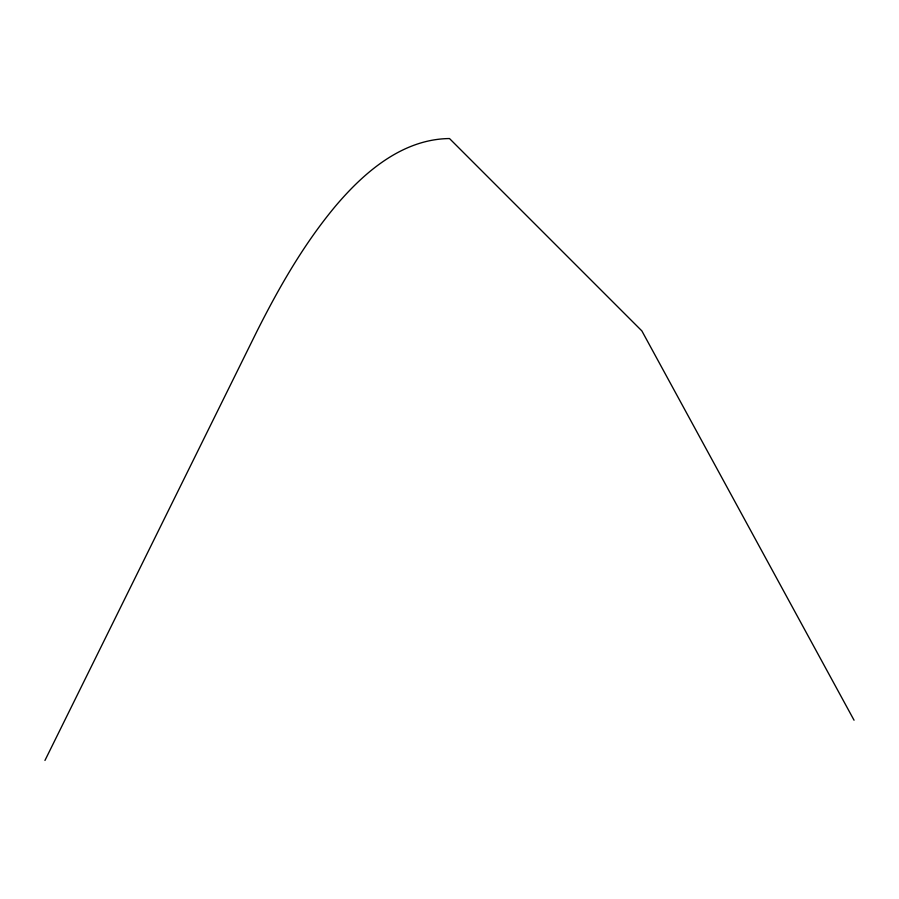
<?xml version="1.0" encoding="UTF-8"?>
<svg xmlns="http://www.w3.org/2000/svg" width="899" height="899" viewBox="0 0 899 899"><rect width="100%" height="100%" fill="white"/><g stroke="black" fill="none" stroke-linecap="round" stroke-linejoin="round"><path stroke-width="1.35" d="M44.95 760.453L257.148 330.899C279.297 286.927 303.986 243.809 335.664 205.916C364.41 171.99 402.64 139.042 449.5 138.547L641.864 330.899L854.05 720.211"/></g></svg>
